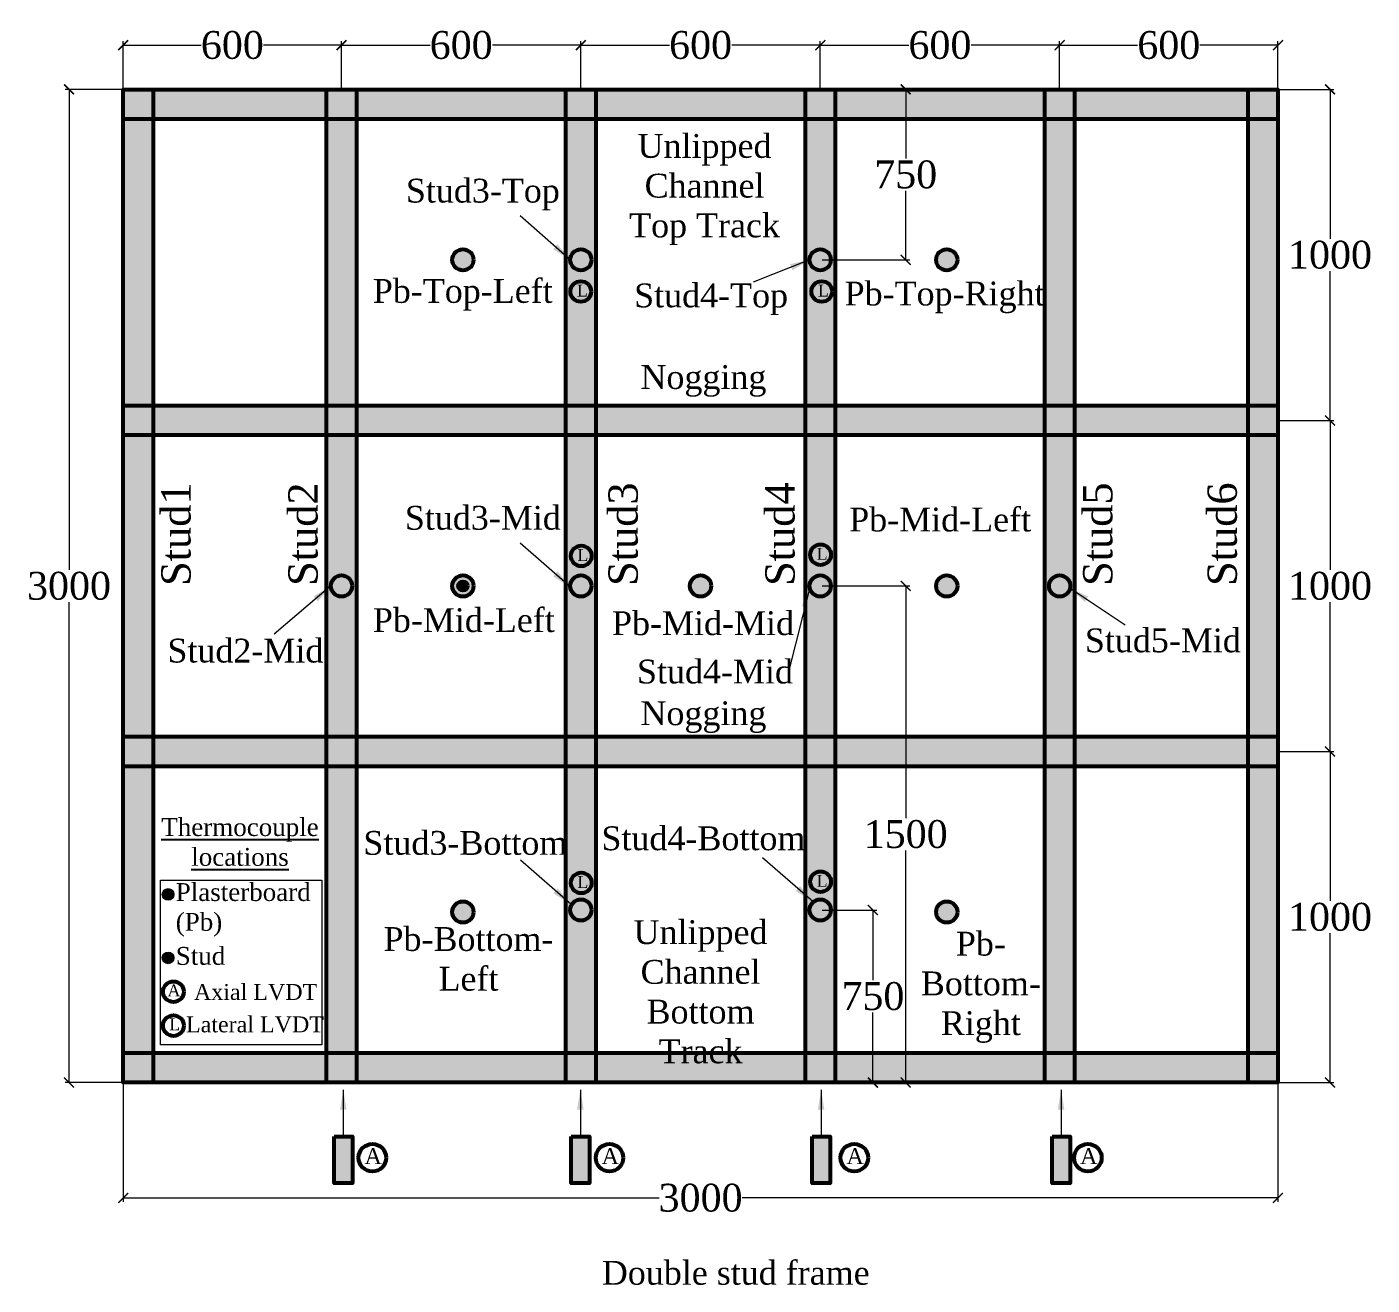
# Model space of a CAD drawing. Header units: millimetres. Extents: x 1095 to 7419, y -378 to 5598.
# Drawn here: x 6373 to 7050, y 2117 to 2750 of the extents above; entities that cross this region are included whole.
import ezdxf

# ---------------------------------------------------------------- set-up
doc = ezdxf.new("R2010")
doc.units = ezdxf.units.MM
doc.header["$PDMODE"] = 34
doc.layers.get('0').update_dxf_attribs({"lineweight": 9})
doc.layers.get('Defpoints').update_dxf_attribs({"color": 255})
doc.layers.add('Pb text', color=5, linetype='Continuous', lineweight=9)
doc.layers.add('Stud text', color=1, linetype='Continuous', lineweight=9)
doc.styles.get("Standard").update_dxf_attribs({"font": 'times.ttf'})
doc.dimstyles.new('Times new roman', dxfattribs={"dimtxt": 14, "dimasz": 5, "dimexe": 2, "dimexo": 1, "dimgap": 1, "dimtad": 0, "dimtih": 1, "dimtoh": 1, "dimtxsty": 'Standard', "dimblk": 'ARCHTICK', "dimcen": 0, "dimclrd": 256, "dimclre": 256, "dimadec": 0, "dimazin": 0, "dimtfac": 1, "dimtmove": 0, "dimatfit": 3, "dimfxl": 1, "dimlwd": -1, "dimlwe": -1, "dimarcsym": 0})

# ---------------------------------------------------------------- blocks, each defined once
blk = doc.blocks.new('_ArchTick')
at = {"color": 0, "linetype": 'ByBlock', "const_width": 0.15}
blk.add_lwpolyline([(-0.5, -0.5), (0.5, 0.5)], dxfattribs=at)
blk = doc.blocks.new('*D179')
at = {"transparency": 16777216}
for p, q in [((6420.3, 2718.86), (6392, 2718.86)), ((6394, 2718.86), (6394, 2476.99)), ((6394, 2218.86), (6394, 2460.74)), ((6420.3, 2218.86), (6392, 2218.86))]:
    blk.add_line(p, q, dxfattribs=at)
at = {"layer": 'Defpoints', "color": 0, "lineweight": 53, "transparency": 16777216}
for p in [(6421.3, 2718.86), (6394, 2218.86), (6421.3, 2218.86)]:
    blk.add_point(p, dxfattribs=at)
at = {"transparency": 16777216, "xscale": 5, "yscale": 5, "zscale": 5}
for p, rotation in [((6394, 2718.86), 90), ((6394, 2218.86), 270)]:
    blk.add_blockref('_ArchTick', p, dxfattribs=dict(at, rotation=rotation))
at = {"color": 0, "lineweight": 53, "transparency": 16777216, "insert": (6394, 2468.86), "char_height": 14, "attachment_point": 5}
blk.add_mtext('3000', dxfattribs=at)
blk = doc.blocks.new('*D180')
at = {"transparency": 16777216}
for p, q in [((6421.3, 2719.86), (6421.3, 2743.12)), ((6421.3, 2741.12), (6460.57, 2741.12)), ((6531.23, 2741.12), (6491.96, 2741.12)), ((6531.23, 2719.86), (6531.23, 2743.12))]:
    blk.add_line(p, q, dxfattribs=at)
at = {"layer": 'Defpoints', "color": 0, "lineweight": 53, "transparency": 16777216}
for p in [(6531.23, 2741.12), (6421.3, 2718.86), (6531.23, 2718.86)]:
    blk.add_point(p, dxfattribs=at)
at = {"transparency": 16777216, "xscale": 5, "yscale": 5, "zscale": 5, "rotation": 180}
blk.add_blockref('_ArchTick', (6421.3, 2741.12), dxfattribs=at)
at = {"transparency": 16777216, "xscale": 5, "yscale": 5, "zscale": 5}
blk.add_blockref('_ArchTick', (6531.23, 2741.12), dxfattribs=at)
at = {"color": 0, "lineweight": 53, "transparency": 16777216, "insert": (6476.26, 2741.12), "char_height": 14, "attachment_point": 5}
blk.add_mtext('600', dxfattribs=at)
blk = doc.blocks.new('*D181')
at = {"transparency": 16777216}
for p, q in [((6531.23, 2719.86), (6531.23, 2743.12)), ((6531.23, 2741.12), (6575.81, 2741.12)), ((6651.77, 2741.12), (6607.19, 2741.12)), ((6651.77, 2719.86), (6651.77, 2743.12))]:
    blk.add_line(p, q, dxfattribs=at)
at = {"layer": 'Defpoints', "color": 0, "lineweight": 53, "transparency": 16777216}
for p in [(6651.77, 2741.12), (6531.23, 2718.86), (6651.77, 2718.86)]:
    blk.add_point(p, dxfattribs=at)
at = {"transparency": 16777216, "xscale": 5, "yscale": 5, "zscale": 5, "rotation": 180}
blk.add_blockref('_ArchTick', (6531.23, 2741.12), dxfattribs=at)
at = {"transparency": 16777216, "xscale": 5, "yscale": 5, "zscale": 5}
blk.add_blockref('_ArchTick', (6651.77, 2741.12), dxfattribs=at)
at = {"color": 0, "lineweight": 53, "transparency": 16777216, "insert": (6591.5, 2741.12), "char_height": 14, "attachment_point": 5}
blk.add_mtext('600', dxfattribs=at)
blk = doc.blocks.new('*D182')
at = {"transparency": 16777216}
for p, q in [((6651.77, 2719.86), (6651.77, 2743.12)), ((6651.77, 2741.12), (6696.36, 2741.12)), ((6772.32, 2741.12), (6727.74, 2741.12)), ((6772.32, 2719.86), (6772.32, 2743.12))]:
    blk.add_line(p, q, dxfattribs=at)
at = {"layer": 'Defpoints', "color": 0, "lineweight": 53, "transparency": 16777216}
for p in [(6772.32, 2741.12), (6651.77, 2718.86), (6772.32, 2718.86)]:
    blk.add_point(p, dxfattribs=at)
at = {"transparency": 16777216, "xscale": 5, "yscale": 5, "zscale": 5, "rotation": 180}
blk.add_blockref('_ArchTick', (6651.77, 2741.12), dxfattribs=at)
at = {"transparency": 16777216, "xscale": 5, "yscale": 5, "zscale": 5}
blk.add_blockref('_ArchTick', (6772.32, 2741.12), dxfattribs=at)
at = {"color": 0, "lineweight": 53, "transparency": 16777216, "insert": (6712.05, 2741.12), "char_height": 14, "attachment_point": 5}
blk.add_mtext('600', dxfattribs=at)
blk = doc.blocks.new('*D183')
at = {"transparency": 16777216}
for p, q in [((6772.32, 2719.86), (6772.32, 2743.12)), ((6772.32, 2741.12), (6816.9, 2741.12)), ((6892.87, 2741.12), (6848.29, 2741.12)), ((6892.87, 2719.86), (6892.87, 2743.12))]:
    blk.add_line(p, q, dxfattribs=at)
at = {"layer": 'Defpoints', "color": 0, "lineweight": 53, "transparency": 16777216}
for p in [(6892.87, 2741.12), (6772.32, 2718.86), (6892.87, 2718.86)]:
    blk.add_point(p, dxfattribs=at)
at = {"transparency": 16777216, "xscale": 5, "yscale": 5, "zscale": 5, "rotation": 180}
blk.add_blockref('_ArchTick', (6772.32, 2741.12), dxfattribs=at)
at = {"transparency": 16777216, "xscale": 5, "yscale": 5, "zscale": 5}
blk.add_blockref('_ArchTick', (6892.87, 2741.12), dxfattribs=at)
at = {"color": 0, "lineweight": 53, "transparency": 16777216, "insert": (6832.59, 2741.12), "char_height": 14, "attachment_point": 5}
blk.add_mtext('600', dxfattribs=at)
blk = doc.blocks.new('*D184')
at = {"transparency": 16777216}
for p, q in [((6892.87, 2719.86), (6892.87, 2743.12)), ((6892.87, 2741.12), (6932.14, 2741.12)), ((7002.79, 2741.12), (6963.52, 2741.12)), ((7002.79, 2719.86), (7002.79, 2743.12))]:
    blk.add_line(p, q, dxfattribs=at)
at = {"layer": 'Defpoints', "color": 0, "lineweight": 53, "transparency": 16777216}
for p in [(7002.79, 2741.12), (6892.87, 2718.86), (7002.79, 2718.86)]:
    blk.add_point(p, dxfattribs=at)
at = {"transparency": 16777216, "xscale": 5, "yscale": 5, "zscale": 5, "rotation": 180}
blk.add_blockref('_ArchTick', (6892.87, 2741.12), dxfattribs=at)
at = {"transparency": 16777216, "xscale": 5, "yscale": 5, "zscale": 5}
blk.add_blockref('_ArchTick', (7002.79, 2741.12), dxfattribs=at)
at = {"color": 0, "lineweight": 53, "transparency": 16777216, "insert": (6947.83, 2741.12), "char_height": 14, "attachment_point": 5}
blk.add_mtext('600', dxfattribs=at)
blk = doc.blocks.new('*D185')
at = {"transparency": 16777216}
for p, q in [((7003.79, 2718.86), (7031.01, 2718.86)), ((7029.01, 2718.86), (7029.01, 2643.65)), ((7029.01, 2552.2), (7029.01, 2627.41)), ((7003.79, 2552.2), (7031.01, 2552.2))]:
    blk.add_line(p, q, dxfattribs=at)
at = {"layer": 'Defpoints', "color": 0, "lineweight": 53, "transparency": 16777216}
for p in [(7002.79, 2718.86), (7002.79, 2552.2), (7029.01, 2552.2)]:
    blk.add_point(p, dxfattribs=at)
at = {"transparency": 16777216, "xscale": 5, "yscale": 5, "zscale": 5}
for p, rotation in [((7029.01, 2718.86), 90), ((7029.01, 2552.2), 270)]:
    blk.add_blockref('_ArchTick', p, dxfattribs=dict(at, rotation=rotation))
at = {"color": 0, "lineweight": 53, "transparency": 16777216, "insert": (7029.01, 2635.53), "char_height": 14, "attachment_point": 5}
blk.add_mtext('1000', dxfattribs=at)
blk = doc.blocks.new('*D186')
at = {"transparency": 16777216}
for p, q in [((7003.79, 2552.2), (7031.01, 2552.2)), ((7029.01, 2552.2), (7029.01, 2476.99)), ((7029.01, 2385.53), (7029.01, 2460.74)), ((7003.79, 2385.53), (7031.01, 2385.53))]:
    blk.add_line(p, q, dxfattribs=at)
at = {"layer": 'Defpoints', "color": 0, "lineweight": 53, "transparency": 16777216}
for p in [(7002.79, 2552.2), (7002.79, 2385.53), (7029.01, 2385.53)]:
    blk.add_point(p, dxfattribs=at)
at = {"transparency": 16777216, "xscale": 5, "yscale": 5, "zscale": 5}
for p, rotation in [((7029.01, 2552.2), 90), ((7029.01, 2385.53), 270)]:
    blk.add_blockref('_ArchTick', p, dxfattribs=dict(at, rotation=rotation))
at = {"color": 0, "lineweight": 53, "transparency": 16777216, "insert": (7029.01, 2468.86), "char_height": 14, "attachment_point": 5}
blk.add_mtext('1000', dxfattribs=at)
blk = doc.blocks.new('*D187')
at = {"transparency": 16777216}
for p, q in [((7003.79, 2385.53), (7031.01, 2385.53)), ((7029.01, 2385.53), (7029.01, 2310.32)), ((7029.01, 2218.86), (7029.01, 2294.08)), ((7003.79, 2218.86), (7031.01, 2218.86))]:
    blk.add_line(p, q, dxfattribs=at)
at = {"layer": 'Defpoints', "color": 0, "lineweight": 53, "transparency": 16777216}
for p in [(7002.79, 2385.53), (7002.79, 2218.86), (7029.01, 2218.86)]:
    blk.add_point(p, dxfattribs=at)
at = {"transparency": 16777216, "xscale": 5, "yscale": 5, "zscale": 5}
for p, rotation in [((7029.01, 2385.53), 90), ((7029.01, 2218.86), 270)]:
    blk.add_blockref('_ArchTick', p, dxfattribs=dict(at, rotation=rotation))
at = {"color": 0, "lineweight": 53, "transparency": 16777216, "insert": (7029.01, 2302.2), "char_height": 14, "attachment_point": 5}
blk.add_mtext('1000', dxfattribs=at)
blk = doc.blocks.new('*D176')
at = {"transparency": 16777216}
for p, q in [((6421.3, 2217.86), (6421.3, 2158.8)), ((7002.79, 2217.86), (7002.79, 2158.8)), ((6421.3, 2160.8), (6691.16, 2160.8)), ((7002.79, 2160.8), (6732.93, 2160.8))]:
    blk.add_line(p, q, dxfattribs=at)
at = {"layer": 'Defpoints', "color": 0, "lineweight": 53, "transparency": 16777216}
for p in [(6421.3, 2218.86), (7002.79, 2218.86), (7002.79, 2160.8)]:
    blk.add_point(p, dxfattribs=at)
at = {"transparency": 16777216, "xscale": 5, "yscale": 5, "zscale": 5, "rotation": 180}
blk.add_blockref('_ArchTick', (6421.3, 2160.8), dxfattribs=at)
at = {"transparency": 16777216, "xscale": 5, "yscale": 5, "zscale": 5}
blk.add_blockref('_ArchTick', (7002.79, 2160.8), dxfattribs=at)
at = {"color": 0, "lineweight": 53, "transparency": 16777216, "insert": (6712.05, 2160.8), "char_height": 14, "attachment_point": 5}
blk.add_mtext('3000', dxfattribs=at)
blk = doc.blocks.new('*D177')
at = {"transparency": 16777216}
for p, q in [((6773.32, 2305.72), (6800.82, 2305.72)), ((6798.82, 2305.72), (6798.82, 2270.44)), ((6798.82, 2218.86), (6798.82, 2254.15)), ((6773.32, 2218.86), (6800.82, 2218.86))]:
    blk.add_line(p, q, dxfattribs=at)
at = {"layer": 'Defpoints', "color": 0, "lineweight": 53, "transparency": 16777216}
for p in [(6772.32, 2305.72), (6772.32, 2218.86), (6798.82, 2218.86)]:
    blk.add_point(p, dxfattribs=at)
at = {"transparency": 16777216, "xscale": 5, "yscale": 5, "zscale": 5}
for p, rotation in [((6798.82, 2305.72), 90), ((6798.82, 2218.86), 270)]:
    blk.add_blockref('_ArchTick', p, dxfattribs=dict(at, rotation=rotation))
at = {"color": 0, "lineweight": 53, "transparency": 16777216, "insert": (6798.82, 2262.29), "char_height": 14, "attachment_point": 5}
blk.add_mtext('750', dxfattribs=at)
blk = doc.blocks.new('*D188')
at = {"transparency": 16777216}
for p, q in [((6773.32, 2468.86), (6817.34, 2468.86)), ((6815.34, 2468.86), (6815.34, 2351.99)), ((6815.34, 2218.86), (6815.34, 2335.74)), ((6773.32, 2218.86), (6817.34, 2218.86))]:
    blk.add_line(p, q, dxfattribs=at)
at = {"layer": 'Defpoints', "color": 0, "lineweight": 53, "transparency": 16777216}
for p in [(6772.32, 2468.86), (6815.34, 2468.86), (6772.32, 2218.86)]:
    blk.add_point(p, dxfattribs=at)
at = {"transparency": 16777216, "xscale": 5, "yscale": 5, "zscale": 5}
for p, rotation in [((6815.34, 2468.86), 90), ((6815.34, 2218.86), 270)]:
    blk.add_blockref('_ArchTick', p, dxfattribs=dict(at, rotation=rotation))
at = {"color": 0, "lineweight": 53, "transparency": 16777216, "insert": (6815.34, 2343.86), "char_height": 14, "attachment_point": 5}
blk.add_mtext('1500', dxfattribs=at)
blk = doc.blocks.new('*D178')
at = {"transparency": 16777216}
for p, q in [((6773.32, 2718.86), (6817.34, 2718.86)), ((6815.34, 2718.86), (6815.34, 2684.09)), ((6815.34, 2633.04), (6815.34, 2667.81)), ((6773.32, 2633.04), (6817.34, 2633.04))]:
    blk.add_line(p, q, dxfattribs=at)
at = {"layer": 'Defpoints', "color": 0, "lineweight": 53, "transparency": 16777216}
for p in [(6772.32, 2718.86), (6815.34, 2718.86), (6772.32, 2633.04)]:
    blk.add_point(p, dxfattribs=at)
at = {"transparency": 16777216, "xscale": 5, "yscale": 5, "zscale": 5}
for p, rotation in [((6815.34, 2718.86), 90), ((6815.34, 2633.04), 270)]:
    blk.add_blockref('_ArchTick', p, dxfattribs=dict(at, rotation=rotation))
at = {"color": 0, "lineweight": 53, "transparency": 16777216, "insert": (6815.34, 2675.95), "char_height": 14, "attachment_point": 5}
blk.add_mtext('750', dxfattribs=at)

msp = doc.modelspace()

# ---------------------------------------------------------------- hatches: boundary and pattern name
at = {"lineweight": 53, "true_color": 0x2776bb}
h = msp.add_hatch(color=152, dxfattribs=at)
h.dxf.hatch_style = 1
h.paths.add_polyline_path([(6436.303, 2718.865), (6421.303, 2718.865), (6421.303, 2218.865), (6436.303, 2218.865)])
h = msp.add_hatch(color=152, dxfattribs=at)
h.dxf.hatch_style = 1
h.paths.add_polyline_path([(6421.303, 2718.865), (6421.303, 2703.865), (7002.791, 2703.865), (7002.791, 2718.865)])
h = msp.add_hatch(color=152, dxfattribs=at)
h.dxf.hatch_style = 1
h.paths.add_polyline_path([(6538.725, 2718.865), (6523.725, 2718.865), (6523.725, 2218.865), (6538.725, 2218.865)])
h = msp.add_hatch(color=152, dxfattribs=at)
h.dxf.hatch_style = 1
h.paths.add_polyline_path([(6659.273, 2718.865), (6644.273, 2718.865), (6644.273, 2218.865), (6659.273, 2218.865)])
h = msp.add_hatch(color=152, dxfattribs=at)
h.dxf.hatch_style = 1
h.paths.add_polyline_path([(6779.821, 2718.865), (6764.821, 2718.865), (6764.821, 2218.865), (6779.821, 2218.865)])
h = msp.add_hatch(color=152, dxfattribs=at)
h.dxf.hatch_style = 1
h.paths.add_polyline_path([(6900.368, 2718.865), (6885.368, 2718.865), (6885.368, 2218.865), (6900.368, 2218.865)])
h = msp.add_hatch(color=152, dxfattribs=at)
h.dxf.hatch_style = 1
h.paths.add_polyline_path([(7002.791, 2718.865), (6987.791, 2718.865), (6987.791, 2218.865), (7002.791, 2218.865)])
at = {"lineweight": 53}
h = msp.add_hatch(color=5, dxfattribs=at)
h.dxf.hatch_style = 1
h.paths.add_polyline_path([(6597.702, 2633.04, 1), (6587.016, 2633.04, 1)])
h = msp.add_hatch(color=1, dxfattribs=at)
h.dxf.hatch_style = 1
h.paths.add_polyline_path([(6657.116, 2633.04, 1), (6646.43, 2633.04, 1)])
h = msp.add_hatch(color=1, dxfattribs=at)
h.dxf.hatch_style = 1
h.paths.add_polyline_path([(6777.664, 2633.04, 1), (6766.977, 2633.04, 1)])
h = msp.add_hatch(color=5, dxfattribs=at)
h.dxf.hatch_style = 1
h.paths.add_polyline_path([(6841.349, 2633.04, 1), (6830.662, 2633.04, 1)])
at = {"lineweight": 53, "true_color": 0x2776bb}
h = msp.add_hatch(color=152, dxfattribs=at)
h.dxf.hatch_style = 1
h.paths.add_polyline_path([(6421.303, 2559.698), (6421.303, 2544.698), (7002.791, 2544.698), (7002.791, 2559.698)])
at = {"lineweight": 53}
h = msp.add_hatch(color=1, dxfattribs=at)
h.dxf.hatch_style = 1
h.paths.add_polyline_path([(6536.569, 2468.865, 1), (6525.882, 2468.865, 1)])
h = msp.add_hatch(color=5, dxfattribs=at)
h.dxf.hatch_style = 1
h.paths.add_polyline_path([(6597.702, 2468.865, 1), (6587.016, 2468.865, 1)])
h = msp.add_hatch(color=1, dxfattribs=at)
h.dxf.hatch_style = 1
h.paths.add_polyline_path([(6657.116, 2468.865, 1), (6646.43, 2468.865, 1)])
h = msp.add_hatch(color=5, dxfattribs=at)
h.dxf.hatch_style = 1
h.paths.add_polyline_path([(6717.39, 2468.865, 1), (6706.704, 2468.865, 1)])
h = msp.add_hatch(color=1, dxfattribs=at)
h.dxf.hatch_style = 1
h.paths.add_polyline_path([(6777.664, 2468.865, 1), (6766.977, 2468.865, 1)])
h = msp.add_hatch(color=5, dxfattribs=at)
h.dxf.hatch_style = 1
h.paths.add_polyline_path([(6841.349, 2468.865, 1), (6830.662, 2468.865, 1)])
h = msp.add_hatch(color=1, dxfattribs=at)
h.dxf.hatch_style = 1
h.paths.add_polyline_path([(6898.211, 2468.865, 1), (6887.525, 2468.865, 1)])
h = msp.add_hatch(color=1, dxfattribs=at)
h.dxf.hatch_style = 1
h.paths.add_polyline_path([(6594.662, 2468.865, 1), (6590.056, 2468.865, 1)])
at = {"lineweight": 53, "true_color": 0x2776bb}
h = msp.add_hatch(color=152, dxfattribs=at)
h.dxf.hatch_style = 1
h.paths.add_polyline_path([(6421.303, 2393.032), (6421.303, 2378.032), (7002.791, 2378.032), (7002.791, 2393.032)])
at = {"lineweight": 53}
h = msp.add_hatch(color=5, dxfattribs=at)
h.dxf.hatch_style = 1
h.paths.add_polyline_path([(6446.827, 2313.57, 1), (6440.954, 2313.57, 1)])
h = msp.add_hatch(color=5, dxfattribs=at)
h.dxf.hatch_style = 1
h.paths.add_polyline_path([(6597.702, 2304.69, 1), (6587.016, 2304.69, 1)])
h = msp.add_hatch(color=1, dxfattribs=at)
h.dxf.hatch_style = 1
h.paths.add_polyline_path([(6657.116, 2305.724, 1), (6646.43, 2305.724, 1)])
h = msp.add_hatch(color=1, dxfattribs=at)
h.dxf.hatch_style = 1
h.paths.add_polyline_path([(6777.664, 2305.724, 1), (6766.977, 2305.724, 1)])
h = msp.add_hatch(color=5, dxfattribs=at)
h.dxf.hatch_style = 1
h.paths.add_polyline_path([(6841.349, 2304.69, 1), (6830.662, 2304.69, 1)])
h = msp.add_hatch(color=1, dxfattribs=at)
h.dxf.hatch_style = 1
h.paths.add_polyline_path([(6440.954, 2281.622, 1), (6446.827, 2281.622, 1)])
at = {"lineweight": 53, "true_color": 0x2776bb}
h = msp.add_hatch(color=152, dxfattribs=at)
h.dxf.hatch_style = 1
h.paths.add_polyline_path([(6421.303, 2233.865), (6421.303, 2218.865), (7002.791, 2218.865), (7002.791, 2233.865)])
h = msp.add_hatch(color=152, dxfattribs=at)
h.dxf.hatch_style = 1
h.paths.add_polyline_path([(6527.563, 2168.129), (6536.706, 2168.129), (6536.706, 2191.623), (6527.563, 2191.623)])
h = msp.add_hatch(color=152, dxfattribs=at)
h.dxf.hatch_style = 1
h.paths.add_polyline_path([(6646.925, 2168.129), (6656.067, 2168.129), (6656.067, 2191.623), (6646.925, 2191.623)])
h = msp.add_hatch(color=152, dxfattribs=at)
h.dxf.hatch_style = 1
h.paths.add_polyline_path([(6768.184, 2168.129), (6777.326, 2168.129), (6777.326, 2191.623), (6768.184, 2191.623)])
h = msp.add_hatch(color=152, dxfattribs=at)
h.dxf.hatch_style = 1
h.paths.add_polyline_path([(6889.026, 2168.129), (6898.168, 2168.129), (6898.168, 2191.623), (6889.026, 2191.623)])

# ---------------------------------------------------------------- linework, layer by layer
at = {"lineweight": 53}
for points in [[(6421.303, 2718.865), (6436.303, 2718.865), (6436.303, 2218.865), (6421.303, 2218.865)], [(7002.791, 2718.865), (7002.791, 2703.865), (6421.303, 2703.865), (6421.303, 2718.865)], [(6523.725, 2718.865), (6538.725, 2718.865), (6538.725, 2218.865), (6523.725, 2218.865)], [(6644.273, 2718.865), (6659.273, 2718.865), (6659.273, 2218.865), (6644.273, 2218.865)], [(6764.821, 2718.865), (6779.821, 2718.865), (6779.821, 2218.865), (6764.821, 2218.865)], [(6885.368, 2718.865), (6900.368, 2718.865), (6900.368, 2218.865), (6885.368, 2218.865)], [(6987.791, 2718.865), (7002.791, 2718.865), (7002.791, 2218.865), (6987.791, 2218.865)], [(7002.791, 2559.698), (7002.791, 2544.698), (6421.303, 2544.698), (6421.303, 2559.698)], [(7002.791, 2393.032), (7002.791, 2378.032), (6421.303, 2378.032), (6421.303, 2393.032)], [(7002.791, 2233.865), (7002.791, 2218.865), (6421.303, 2218.865), (6421.303, 2233.865)], [(6527.563, 2191.623), (6536.706, 2191.623), (6536.706, 2168.129), (6527.563, 2168.129)], [(6646.925, 2191.623), (6656.067, 2191.623), (6656.067, 2168.129), (6646.925, 2168.129)], [(6768.184, 2191.623), (6777.326, 2191.623), (6777.326, 2168.129), (6768.184, 2168.129)], [(6889.026, 2191.623), (6898.168, 2191.623), (6898.168, 2168.129), (6889.026, 2168.129)]]:
    msp.add_lwpolyline(points, close=True, dxfattribs=at)
msp.add_lwpolyline([(6440.009, 2320.779), (6521.328, 2320.779), (6521.328, 2237.786), (6440.009, 2237.786)], close=True)
for centre, radius in [((6592.359, 2633.04), 5.343), ((6651.773, 2633.04), 5.343), ((6772.321, 2633.04), 5.343), ((6836.006, 2633.04), 5.343), ((6651.724, 2617.094), 5.214), ((6773.064, 2617.094), 5.214), ((6651.97, 2483.957), 5.214), ((6772.47, 2484.575), 5.214), ((6531.225, 2468.865), 5.343), ((6592.359, 2468.865), 5.343), ((6651.773, 2468.865), 5.343), ((6712.047, 2468.865), 5.343), ((6772.321, 2468.865), 5.343), ((6836.006, 2468.865), 5.343), ((6892.868, 2468.865), 5.343), ((6592.359, 2468.865), 2.303), ((6651.97, 2319.339), 5.214), ((6772.47, 2319.956), 5.214), ((6592.359, 2304.69), 5.343), ((6651.773, 2305.724), 5.343), ((6772.321, 2305.724), 5.343), ((6836.006, 2304.69), 5.343), ((6446.581, 2264.576), 5.214), ((6446.581, 2247.5), 5.214), ((6546.76, 2181.025), 6.91), ((6666.152, 2181.025), 6.91), ((6789.462, 2181.025), 6.91), ((6907.097, 2181.025), 6.91)]:
    msp.add_circle(centre, radius, dxfattribs=at)
for centre in [(6443.89, 2313.57), (6443.89, 2281.622)]:
    msp.add_circle(centre, 2.937)

# ---------------------------------------------------------------- texts
at = {"lineweight": 53, "attachment_point": 1}
for s, insert, char_height, width in [('\\pxqc;Unlipped Channel Top Track', (6674.178, 2696.389), 12, 79.74471), ('L', (6649.737, 2620.551), 6, 8.91238), ('L', (6771.078, 2620.551), 6, 8.91238), ('Nogging', (6681.762, 2580.048), 12, 41.76421), ('L', (6649.983, 2487.414), 6, 8.91238), ('L', (6770.484, 2488.032), 6, 8.91238), ('Nogging', (6681.762, 2410.777), 12, 41.76421), ('Plasterboard\\P(Pb)', (6447.756, 2319.265), 9, 41.76421), ('L', (6649.983, 2322.796), 6, 8.91238), ('L', (6770.484, 2323.414), 6, 8.91238), ('\\pxqc;Unlipped Channel Bottom Track', (6662.057, 2300.574), 12, 99.94709), ('Stud', (6447.756, 2287.121), 9, 41.76421), ('A', (6443.562, 2268.244), 6, 8.91238), ('Axial LVDT', (6456.918, 2268.458), 8, 62.90579), ('L', (6444.427, 2251.168), 6, 8.91238), ('Lateral LVDT', (6452.939, 2252.147), 8, 69.20468), ('A', (6542.83, 2185.813), 8, 8.91238), ('A', (6662.222, 2185.813), 8, 8.91238), ('A', (6785.532, 2185.813), 8, 8.91238), ('A', (6903.168, 2185.813), 8, 8.91238), ('Double stud frame', (6662.304, 2129.069), 12, 135.26037)]:
    msp.add_mtext(s, dxfattribs=dict(at, insert=insert, char_height=char_height, width=width))
at = {"lineweight": 53, "char_height": 14.7814, "width": 41.76421, "attachment_point": 1, "rotation": 90}
for s, insert in [('Stud3', (6665.617, 2468.865)), ('Stud4', (6744.631, 2468.865)), ('Stud5', (6904.65, 2468.865)), ('Stud6', (6967.314, 2468.865)), ('Stud1', (6440.445, 2468.865)), ('Stud2', (6504.417, 2468.865))]:
    msp.add_mtext(s, dxfattribs=dict(at, insert=insert))
at = {"lineweight": -3, "insert": (6459.232, 2351.969), "char_height": 9, "width": 41.76421, "attachment_point": 1}
msp.add_mtext('\\pxqc;{\\LThermocouple \\Plocations}', dxfattribs=at)
at = {"layer": 'Pb text', "lineweight": 53, "char_height": 12, "attachment_point": 1}
for s, insert, width in [('Pb-Top-Left', (6546.975, 2623.387), 89.1012), ('Pb-Top-Right', (6784.58, 2622.076), 98.10249), ('Pb-Mid-Left', (6786.862, 2508.295), 98.10249), ('{\\C5;Pb-Mid-Left}', (6547.003, 2457.662), 98.10249), ('Pb-Mid-Mid', (6667.444, 2456.12), 98.10249), ('\\pxqc;{\\C5;Pb-Bottom-\\PLeft}', (6546.11, 2297.118), 98.10249), ('\\pxqc;{\\C5;Pb-\\PBottom-\\PRight}', (6804.125, 2294.772), 98.10249)]:
    msp.add_mtext(s, dxfattribs=dict(at, insert=insert, width=width))
at = {"layer": 'Stud text', "lineweight": 53, "char_height": 12, "width": 98.10249, "attachment_point": 1}
for s, insert in [('\\pxqc;{\\C1;Stud3-Top}', (6553.344, 2673.878)), ('{\\C1;Stud4-Top}', (6678.567, 2621.132)), ('\\pxqc;{\\C1;Stud3-Mid}', (6553.335, 2509.179)), ('{\\C1;Stud5-Mid}', (6905.554, 2447.469)), ('{\\C1;Stud2-Mid}', (6443.547, 2442.314)), ('{\\C1;Stud4-Mid}', (6680.015, 2431.762)), ('{\\C1;Stud3-Bottom}', (6542.243, 2345.51)), ('{\\C1;Stud4-Bottom}', (6662.112, 2347.831))]:
    msp.add_mtext(s, dxfattribs=dict(at, insert=insert))

# ---------------------------------------------------------------- dimensions: what is measured, and where the dimension line sits
at = {"lineweight": 53}
dim = msp.add_linear_dim(base=(6531.225, 2741.116), p1=(6421.303, 2718.865), p2=(6531.225, 2718.865), text='600', dimstyle='Times new roman', dxfattribs=at)
dim.commit()
dim.dimension.update_dxf_attribs({"geometry": '*D180', "text_midpoint": (6476.264, 2741.116)})
for base, p1, p2, picture, middle in [((6651.773, 2741.116), (6531.225, 2718.865), (6651.773, 2718.865), '*D181', (6591.499, 2741.116)), ((6772.321, 2741.116), (6651.773, 2718.865), (6772.321, 2718.865), '*D182', (6712.047, 2741.116)), ((6892.868, 2741.116), (6772.321, 2718.865), (6892.868, 2718.865), '*D183', (6832.594, 2741.116)), ((7002.791, 2741.116), (6892.868, 2718.865), (7002.791, 2718.865), '*D184', (6947.829, 2741.116))]:
    dim = msp.add_linear_dim(base=base, p1=p1, p2=p2, text='600', dimstyle='Times new roman', override={"dimtmove": 1}, dxfattribs=at)
    dim.commit()
    dim.dimension.update_dxf_attribs({"geometry": picture, "text_midpoint": middle})
for base, p1, p2, text, picture, middle in [((6393.998, 2218.865), (6421.303, 2718.865), (6421.303, 2218.865), '3000', '*D179', (6393.998, 2468.865)), ((6798.821, 2218.865), (6772.321, 2305.724), (6772.321, 2218.865), '750', '*D177', (6798.821, 2262.294))]:
    dim = msp.add_linear_dim(base=base, p1=p1, p2=p2, angle=90, text=text, dimstyle='Times new roman', dxfattribs=at)
    dim.commit()
    dim.dimension.update_dxf_attribs({"geometry": picture, "text_midpoint": middle, "dimtype": 160})
for base, p1, p2, text, picture, middle in [((6815.343, 2718.865), (6772.321, 2633.04), (6772.321, 2718.865), '750', '*D178', (6815.343, 2675.952)), ((7029.007, 2385.532), (7002.791, 2552.198), (7002.791, 2385.532), '1000', '*D186', (7029.007, 2468.865)), ((6815.343, 2468.865), (6772.321, 2218.865), (6772.321, 2468.865), '1500', '*D188', (6815.343, 2343.865)), ((7029.007, 2218.865), (7002.791, 2385.532), (7002.791, 2218.865), '1000', '*D187', (7029.007, 2302.198))]:
    dim = msp.add_linear_dim(base=base, p1=p1, p2=p2, angle=90, text=text, dimstyle='Times new roman', override={"dimtmove": 1}, dxfattribs=at)
    dim.commit()
    dim.dimension.update_dxf_attribs({"geometry": picture, "text_midpoint": middle})
dim = msp.add_linear_dim(base=(7029.007, 2552.198), p1=(7002.791, 2718.865), p2=(7002.791, 2552.198), angle=90, text='1000', dimstyle='Times new roman', dxfattribs=at)
dim.commit()
dim.dimension.update_dxf_attribs({"geometry": '*D185', "text_midpoint": (7029.007, 2635.532)})
dim = msp.add_linear_dim(base=(7002.791, 2160.803), p1=(6421.303, 2218.865), p2=(7002.791, 2218.865), text='3000', dimstyle='Times new roman', dxfattribs=at)
dim.commit()
dim.dimension.update_dxf_attribs({"geometry": '*D176', "text_midpoint": (6712.047, 2160.803), "dimtype": 160})

# ---------------------------------------------------------------- leaders
for points, override in [([(6646.43, 2633.04), (6621.174, 2655.114)], {"dimasz": 10}), ([(6766.977, 2633.04), (6738.478, 2621.738)], {"dimasz": 10}), ([(6646.42, 2468.34), (6621.164, 2490.415)], {"dimasz": 10}), ([(6525.882, 2468.865), (6497.381, 2444.598)], {"dimasz": 10}), ([(6767.037, 2468.069), (6756.25, 2425.702)], {"dimasz": 10}), ([(6898.08, 2467.69), (6925.927, 2449.303)], {"dimasz": 10, "dimgap": 1, "dimtad": 0}), ([(6646.649, 2308.686), (6621.393, 2330.76)], {"dimasz": 10}), ([(6768.539, 2309.955), (6743.283, 2332.03)], {"dimasz": 10}), ([(6532.135, 2215.186), (6532.135, 2191.623)], {"dimasz": 10, "dimgap": 1, "dimtad": 0}), ([(6651.496, 2215.186), (6651.496, 2191.623)], {"dimasz": 10, "dimgap": 1, "dimtad": 0}), ([(6772.755, 2215.186), (6772.755, 2191.623)], {"dimasz": 10, "dimgap": 1, "dimtad": 0}), ([(6893.597, 2215.186), (6893.597, 2191.623)], {"dimasz": 10, "dimgap": 1, "dimtad": 0})]:
    msp.add_leader(points, dimstyle='Times new roman', override=override, dxfattribs=at)

doc.saveas('drawing.dxf')
